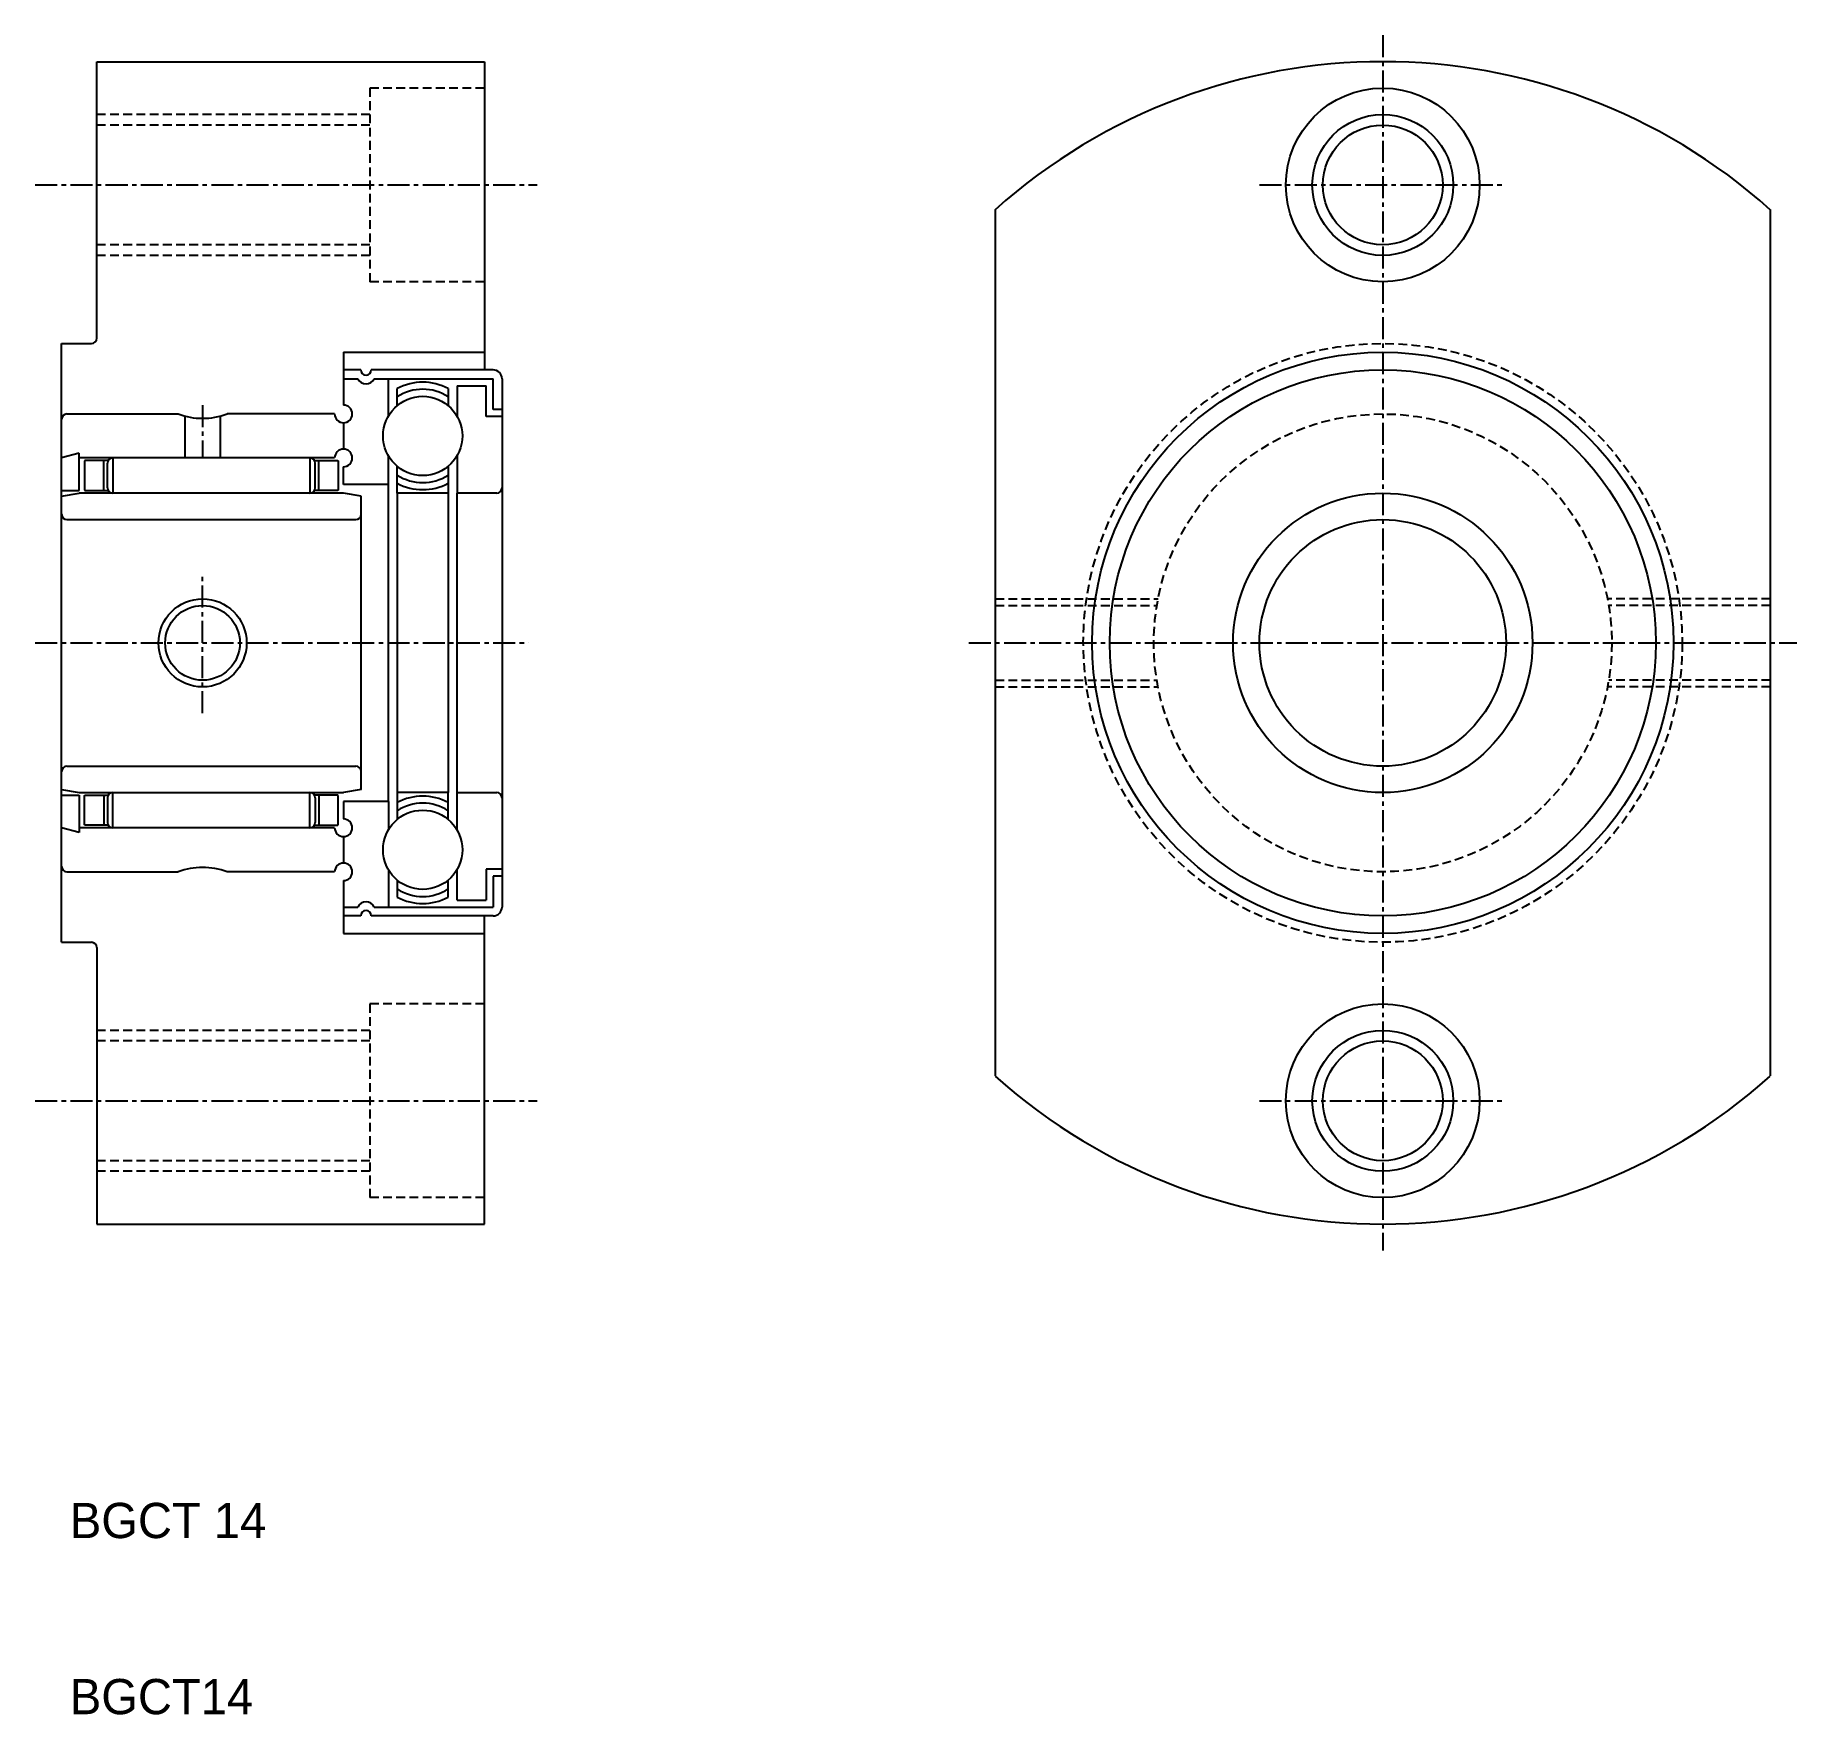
# Model space of a CAD drawing. Extents: x 123 to 223, y 61 to 157.
import ezdxf

# ---------------------------------------------------------------- set-up
doc = ezdxf.new("R2010")
doc.units = 0
doc.linetypes.add('CENTER', pattern=[2, 1.25, -0.25, 0.25, -0.25])
doc.linetypes.add('DASHED', pattern=[0.75, 0.5, -0.25])
doc.layers.get('0').update_dxf_attribs({"linetype": 'CONTINUOUS'})
doc.layers.add('CENTER', color=1, linetype='CENTER')

msp = doc.modelspace()

# ---------------------------------------------------------------- linework, layer by layer
for p, q in [((126.3, 139.65), (126.3, 155.35)), ((126.3, 155.35), (148.3, 155.35)), ((148.3, 155.35), (148.3, 137.85)), ((177.3, 146.95), (177.3, 97.76)), ((221.3, 146.95), (221.3, 97.76)), ((124.3, 105.35), (124.3, 139.35)), ((124.3, 139.35), (126, 139.35)), ((140.3, 138.85), (140.3, 135.85)), ((140.3, 138.85), (148.3, 138.85)), ((141.28, 137.85), (140.3, 137.85)), ((140.3, 137.35), (141.12, 137.35)), ((148.8, 137.85), (141.88, 137.85)), ((142.04, 137.35), (148.8, 137.35)), ((142.85, 135.23), (142.85, 137.35)), ((148.8, 135.6), (148.8, 137.35)), ((149.3, 137.35), (149.3, 107.35)), ((143.35, 135.82), (143.35, 136.79)), ((146.25, 136.79), (146.25, 135.82)), ((146.75, 136.95), (148.4, 136.95)), ((146.75, 136.95), (146.75, 135.23)), ((148.4, 135.2), (148.4, 136.95)), ((124.6, 135.35), (130.91, 135.35)), ((131.3, 135.23), (131.3, 132.85)), ((133.3, 135.23), (133.3, 132.85)), ((139.8, 135.35), (133.69, 135.35)), ((149.3, 135.2), (148.4, 135.2)), ((149.3, 135.6), (148.8, 135.6)), ((140.3, 134.85), (140.3, 133.35)), ((125.3, 133.12), (124.3, 132.85)), ((125.3, 131), (125.3, 133.12)), ((139.8, 132.85), (125.3, 132.85)), ((125.62, 132.7), (125.6, 132.68)), ((125.6, 132.68), (125.6, 131.02)), ((126.9, 132.7), (125.62, 132.7)), ((126.26, 132.7), (126.26, 132.7)), ((126.58, 132.7), (126.58, 132.7)), ((126.7, 132.68), (126.68, 132.7)), ((126.7, 131), (126.7, 132.68)), ((126.9, 131.15), (126.9, 132.55)), ((127.2, 132.85), (127.2, 130.85)), ((138.4, 132.85), (138.4, 130.85)), ((138.7, 132.7), (139.98, 132.7)), ((138.7, 131.15), (138.7, 132.55)), ((138.9, 132.68), (138.92, 132.7)), ((138.9, 131), (138.9, 132.68)), ((139.98, 132.7), (140, 132.68)), ((140, 132.68), (140, 131.02)), ((140.3, 131.35), (140.3, 132.35)), ((142.85, 113.35), (142.85, 132.98)), ((143.35, 130.85), (143.35, 132.38)), ((146.25, 132.38), (146.25, 113.85)), ((146.75, 132.98), (146.75, 130.85)), ((124.3, 131), (125.3, 131)), ((125.6, 131.02), (125.62, 131)), ((125.62, 131), (126.9, 131)), ((139.98, 131), (138.7, 131)), ((140, 131.02), (139.98, 131)), ((142.85, 131.35), (140.3, 131.35)), ((124.3, 130.68), (125.3, 130.85)), ((140.3, 130.85), (125.3, 130.85)), ((133.67, 130.85), (133.67, 130.85)), ((141.3, 130.68), (140.3, 130.85)), ((141.3, 114.03), (141.3, 130.68)), ((143.35, 130.85), (143.35, 112.32)), ((146.25, 130.85), (143.35, 130.85)), ((146.75, 111.73), (146.75, 130.85)), ((149, 130.85), (146.75, 130.85)), ((124.6, 129.35), (141, 129.35)), ((124.6, 115.35), (141, 115.35)), ((124.3, 114.03), (125.3, 113.85)), ((141.3, 114.03), (140.3, 113.85)), ((124.3, 113.7), (125.3, 113.7)), ((125.3, 113.85), (140.3, 113.85)), ((125.3, 113.7), (125.3, 111.58)), ((125.6, 113.68), (125.62, 113.7)), ((125.6, 112.02), (125.6, 113.68)), ((125.62, 113.7), (126.9, 113.7)), ((126.7, 113.7), (126.7, 112.02)), ((126.9, 113.55), (126.9, 112.15)), ((127.2, 111.85), (127.2, 113.85)), ((138.4, 111.85), (138.4, 113.85)), ((139.98, 113.7), (138.7, 113.7)), ((138.7, 113.55), (138.7, 112.15)), ((138.9, 113.7), (138.9, 112.02)), ((140, 113.68), (139.98, 113.7)), ((140, 112.02), (140, 113.68)), ((142.85, 113.35), (140.3, 113.35)), ((140.3, 113.35), (140.3, 112.35)), ((142.85, 113.35), (142.85, 111.73)), ((146.25, 113.85), (143.35, 113.85)), ((146.25, 112.32), (146.25, 113.85)), ((146.75, 113.85), (149, 113.85)), ((125.62, 112), (125.6, 112.02)), ((126.9, 112), (125.62, 112)), ((126.7, 112.02), (126.68, 112)), ((138.7, 112), (139.98, 112)), ((138.9, 112.02), (138.92, 112)), ((139.98, 112), (140, 112.02)), ((125.3, 111.58), (124.3, 111.85)), ((139.8, 111.85), (125.3, 111.85)), ((140.3, 111.35), (140.3, 109.85)), ((124.6, 109.35), (130.91, 109.35)), ((139.8, 109.35), (133.69, 109.35)), ((142.85, 109.48), (142.85, 107.35)), ((146.75, 107.75), (146.75, 109.48)), ((149.3, 109.5), (148.4, 109.5)), ((148.4, 109.5), (148.4, 107.75)), ((149.3, 109.1), (148.8, 109.1)), ((148.8, 109.1), (148.8, 107.35)), ((140.3, 108.85), (140.3, 105.85)), ((143.35, 108.88), (143.35, 107.92)), ((146.25, 107.92), (146.25, 108.88)), ((140.3, 107.35), (141.12, 107.35)), ((142.04, 107.35), (148.8, 107.35)), ((146.75, 107.75), (148.4, 107.75)), ((141.28, 106.85), (140.3, 106.85)), ((148.8, 106.85), (141.88, 106.85)), ((148.3, 89.35), (148.3, 106.85)), ((124.3, 105.35), (126, 105.35)), ((126.3, 105.05), (126.3, 89.35)), ((140.3, 105.85), (148.3, 105.85)), ((126.3, 89.35), (148.3, 89.35))]:
    msp.add_line(p, q)
at = {"color": 3, "linetype": 'DASHED'}
for p, q in [((141.8, 153.85), (141.8, 142.85)), ((148.3, 153.85), (141.8, 153.85)), ((141.8, 152.35), (126.3, 152.35)), ((141.8, 151.75), (126.3, 151.75)), ((141.8, 144.95), (126.3, 144.95)), ((141.8, 144.35), (126.3, 144.35)), ((148.3, 142.85), (141.8, 142.85)), ((177.3, 124.85), (186.54, 124.85)), ((177.3, 124.48), (186.48, 124.48)), ((221.3, 124.85), (212.06, 124.85)), ((221.3, 124.48), (212.13, 124.48)), ((177.3, 120.23), (186.48, 120.23)), ((221.3, 120.23), (212.13, 120.23)), ((177.3, 119.85), (186.54, 119.85)), ((221.3, 119.85), (212.06, 119.85)), ((141.8, 101.85), (141.8, 90.85)), ((148.3, 101.85), (141.8, 101.85)), ((141.8, 100.35), (126.3, 100.35)), ((141.8, 99.75), (126.3, 99.75)), ((141.8, 92.95), (126.3, 92.95)), ((141.8, 92.35), (126.3, 92.35)), ((148.3, 90.85), (141.8, 90.85))]:
    msp.add_line(p, q, dxfattribs=at)
for centre, radius in [((199.3, 148.35), 5.5), ((199.3, 148.35), 3.4), ((199.3, 122.35), 16.5), ((199.3, 122.35), 15.5), ((144.8, 134.1), 2.25), ((199.3, 122.35), 8.5), ((199.3, 122.35), 7), ((132.3, 122.35), 2.12), ((144.8, 110.6), 2.25), ((199.3, 96.35), 5.5), ((199.3, 96.35), 3.4)]:
    msp.add_circle(centre, radius)
at = {"color": 3}
for centre, radius in [((199.3, 148.35), 4), ((132.3, 122.35), 2.5), ((199.3, 96.35), 4)]:
    msp.add_circle(centre, radius, dxfattribs=at)
at = {"color": 3, "linetype": 'DASHED'}
for radius in [17, 13]:
    msp.add_circle((199.3, 122.35), radius, dxfattribs=at)
for centre, radius, start, end in [((199.3, 122.35), 33, 48.1897, 131.8103), ((126, 139.65), 0.3, 270, 0), ((141.58, 137.55), 0.5, 203.5782, 336.4218), ((141.58, 137.85), 0.3, 180, 360), ((144.8, 134.1), 3.05, 61.6448, 118.3552), ((148.8, 137.35), 0.5, 0, 90), ((144.8, 134.1), 2.65, 56.8642, 123.1358), ((124.6, 135.05), 0.3, 90, 180), ((132.3, 139.1), 4, 249.6359, 290.3641), ((140.3, 135.35), 0.5, 180, 90), ((140.3, 132.85), 0.5, 270, 180), ((127.2, 132.55), 0.3, 90.0002, 179.9998), ((138.4, 132.55), 0.3, 0.0002, 89.9998), ((127.2, 131.15), 0.3, 180, 270), ((138.4, 131.15), 0.3, 270, 0), ((144.8, 134.1), 2.65, 236.8642, 303.1358), ((144.8, 134.1), 3.05, 241.6448, 298.3552), ((149, 131.15), 0.3, 270, 0), ((124.6, 129.65), 0.3, 180, 270), ((141, 129.65), 0.3, 270, 0), ((124.6, 115.05), 0.3, 90, 180), ((141, 115.05), 0.3, 0, 90), ((127.2, 113.55), 0.3, 90, 180), ((138.4, 113.55), 0.3, 0, 90), ((144.8, 110.6), 3.05, 61.6448, 118.3552), ((144.8, 110.6), 2.65, 56.8642, 123.1358), ((149, 113.55), 0.3, 0, 90), ((127.2, 112.15), 0.3, 180.0002, 269.9998), ((138.4, 112.15), 0.3, 270.0002, 359.9998), ((140.3, 111.85), 0.5, 180, 90), ((124.6, 109.65), 0.3, 180, 270), ((132.3, 105.6), 4, 69.6359, 110.3641), ((140.3, 109.35), 0.5, 270, 180), ((144.8, 110.6), 2.65, 236.8642, 303.1358), ((141.58, 107.15), 0.5, 23.5782, 156.4218), ((141.58, 106.85), 0.3, 0, 180), ((144.8, 110.6), 3.05, 241.6448, 298.3552), ((148.8, 107.35), 0.5, 270, 0), ((126, 105.05), 0.3, 0, 90), ((199.3, 122.35), 33, 228.1897, 311.8103)]:
    msp.add_arc(centre, radius, start, end)
at = {"layer": 'CENTER', "color": 1, "linetype": 'CENTER'}
for p, q in [((199.3, 156.85), (199.3, 87.85)), ((122.8, 148.35), (151.3, 148.35)), ((192.3, 148.35), (206.3, 148.35)), ((132.3, 135.85), (132.3, 132.85)), ((132.3, 118.35), (132.3, 126.35)), ((122.8, 122.35), (150.8, 122.35)), ((175.8, 122.35), (222.8, 122.35)), ((122.8, 96.35), (151.3, 96.35)), ((192.3, 96.35), (206.3, 96.35))]:
    msp.add_line(p, q, dxfattribs=at)

# ---------------------------------------------------------------- texts
for s, p in [('BGCT 14', (124.77, 71.52)), ('BGCT14', (124.77, 61.52))]:
    msp.add_text(s, height=2).set_placement(p)

doc.saveas('drawing.dxf')
